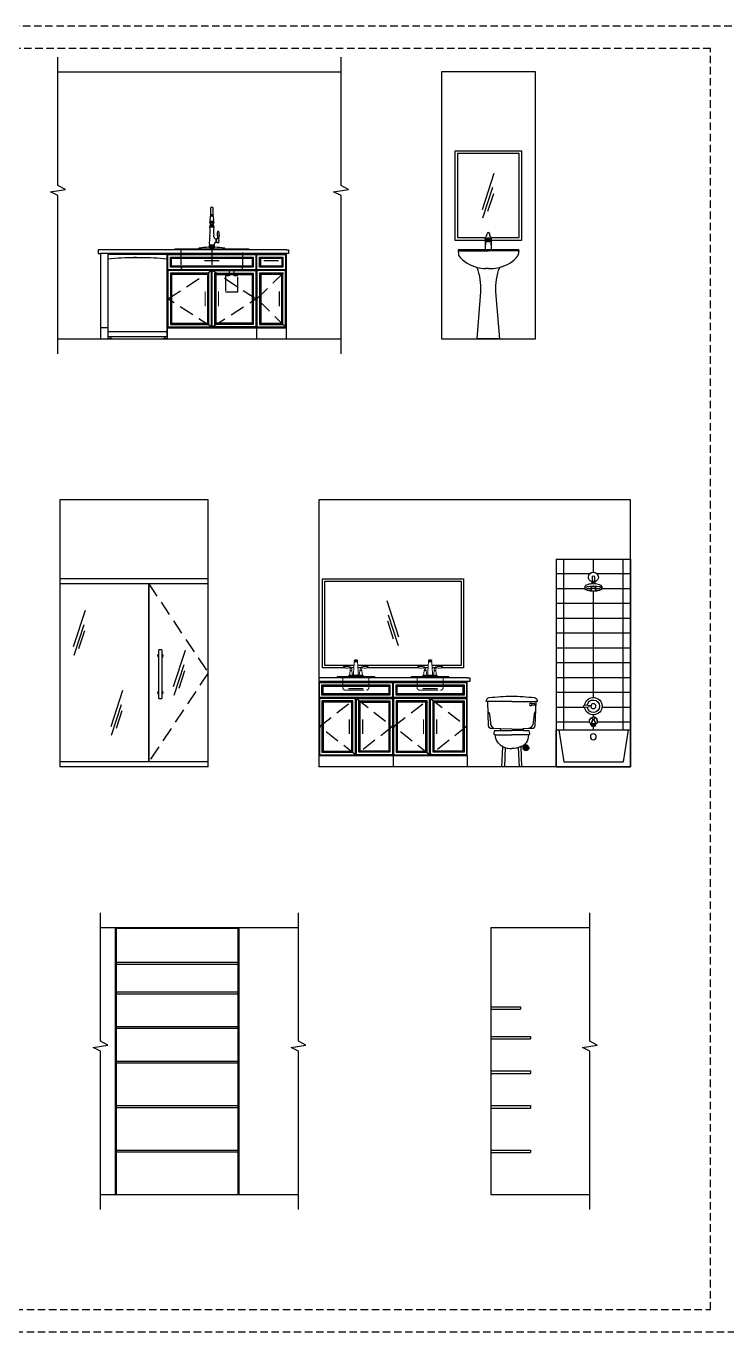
# Model space of a CAD drawing. Header units: inches. Extents: x 1062 to 6528, y -11616 to 5280.
# Drawn here: x 2199 to 2765, y -7392 to -6336 of the extents above; entities that cross this region are included whole.
import ezdxf
from ezdxf.enums import TextEntityAlignment as Align

# ---------------------------------------------------------------- set-up
doc = ezdxf.new("R2010")
doc.units = ezdxf.units.IN
doc.header["$LTSCALE"] = 24
doc.header["$MEASUREMENT"] = 0
doc.linetypes.add('Dash 1_16_', pattern=[0.125, 0.0625, -0.0625])
doc.linetypes.add('HIDDEN', pattern=[0.375, 0.25, -0.125])
doc.layers.get('0').update_dxf_attribs({"color": 6, "linetype": 'CONTINUOUS'})
doc.layers.get('Defpoints').update_dxf_attribs({"color": 3, "linetype": 'HIDDEN'})
doc.layers.add('cam_BATHROOM FITTINGS', color=6, linetype='CONTINUOUS', lineweight=0)
doc.layers.add('ssp_BATHROOM FITTINGS', color=6, linetype='CONTINUOUS', lineweight=0)
doc.layers.add('ELEV', color=2, linetype='CONTINUOUS')
doc.layers.add('TB', color=5, linetype='CONTINUOUS')
doc.styles.add('ROMANT', font='times.ttf')

# ---------------------------------------------------------------- blocks, each defined once
blk = doc.blocks.new('TB CAMDEN 11X17')
at = {"layer": 'Defpoints', "color": 5}
blk.add_lwpolyline([(-1632, 0), (0, 0), (0, 1056), (-1632, 1056)], close=True, dxfattribs=at)
at = {"layer": 'Defpoints', "color": 7, "linetype": 'HIDDEN'}
blk.add_lwpolyline([(-1614, 18), (-512, 18), (-512, 1038), (-1614, 1038)], close=True, dxfattribs=at)
at = {"layer": 'TB', "color": 6, "style": 'ROMANT'}
for tag, p in [('S.NAME.1', (-87, 440.4)), ('S.NAME.2', (-69, 440.4)), ('S.NAME.3', (-51, 440.4))]:
    blk.add_attdef(tag, text='', height=12, rotation=90, dxfattribs=at).set_placement(p, align=Align.MIDDLE_CENTER)
for tag, p in [('SCALE', (-72, 113.5)), ('S.NUMBER', (-72, 37.5))]:
    blk.add_attdef(tag, text='', height=8, dxfattribs=at).set_placement(p, align=Align.MIDDLE_CENTER)
blk = doc.blocks.new('IE 11 BREAK')
at = {"layer": 'ELEV', "color": 6}
blk.add_lwpolyline([(0, -6), (0, 58), (-3, 59.5), (3, 60.5), (0, 62), (0, 114)], dxfattribs=at)
blk = doc.blocks.new('IE 09 TYP')
at = {"layer": 'ELEV'}
for p, q in [((59.87, 163.5), (59.87, 55.5)), ((59.91, 163.5), (59.87, 163.5)), ((59.91, 163.5), (59.87, 163.49)), ((59.91, 163.5), (59.87, 163.5)), ((59.91, 162.1), (59.87, 162.11)), ((59.91, 162.1), (59.87, 162.1)), ((59.91, 162.1), (59.87, 162.1)), ((59.91, 162.1), (59.87, 162.09)), ((59.91, 162.1), (59.87, 162.1)), ((95.87, 163.5), (59.87, 163.5)), ((197.62, 163.5), (197.62, 55.5)), ((233.62, 163.5), (197.62, 163.5)), ((313.37, 163.5), (393.38, 163.5)), ((471.12, 163.5), (471.12, 55.5)), ((471.12, 163.5), (511.13, 163.5)), ((95.87, 55.5), (59.87, 55.5)), ((233.62, 55.5), (197.62, 55.5)), ((313.37, 55.5), (393.38, 55.5)), ((471.12, 55.5), (511.13, 55.5))]:
    blk.add_line(p, q, dxfattribs=at)
at = {"layer": 'ELEV', "color": 6}
for p, q in [((319.37, 55.5), (319.37, 163.5)), ((319.37, 163.28), (369.37, 163.28)), ((319.87, 55.5), (319.87, 163.28)), ((368.88, 163.28), (368.88, 55.5)), ((369.37, 55.5), (369.37, 163.5)), ((319.87, 149.5), (368.88, 149.5)), ((319.87, 148.75), (368.88, 148.75)), ((319.87, 137.5), (368.88, 137.5)), ((197.62, 135.5), (209.62, 135.5)), ((209.62, 134.5), (197.62, 134.5)), ((209.62, 135.5), (209.62, 134.5)), ((319.87, 136.75), (368.88, 136.75)), ((59.87, 127.5), (71.87, 127.5)), ((71.87, 127.5), (71.87, 126.5)), ((471.12, 131.5), (483.12, 131.5)), ((471.12, 130.5), (483.12, 130.5)), ((483.12, 131.5), (483.12, 130.5)), ((71.87, 126.5), (59.87, 126.5)), ((319.87, 123.5), (368.88, 123.5)), ((319.87, 122.75), (368.88, 122.75)), ((471.12, 119.5), (487.12, 119.5)), ((471.12, 118.5), (487.12, 118.5)), ((487.12, 119.5), (487.12, 118.5)), ((319.87, 109.5), (368.88, 109.5)), ((319.87, 108.75), (368.88, 108.75)), ((471.12, 105.5), (487.12, 105.5)), ((471.12, 104.5), (487.12, 104.5)), ((487.12, 105.5), (487.12, 104.5)), ((197.62, 97.5), (209.62, 97.5)), ((209.62, 96.5), (197.62, 96.5)), ((209.62, 97.5), (209.62, 96.5)), ((319.87, 91.5), (368.88, 91.5)), ((319.87, 90.75), (368.88, 90.75)), ((471.12, 91.5), (487.12, 91.5)), ((471.12, 90.5), (487.12, 90.5)), ((487.12, 91.5), (487.12, 90.5)), ((319.87, 73.5), (368.88, 73.5)), ((319.87, 72.75), (368.88, 72.75)), ((471.12, 73.5), (487.12, 73.5)), ((471.12, 72.5), (487.12, 72.5)), ((487.12, 73.5), (487.12, 72.5))]:
    blk.add_line(p, q, dxfattribs=at)
at = {"layer": 'ELEV'}
blk.add_lwpolyline([(59.87, 160.7), (59.91, 160.7), (59.87, 160.71)], dxfattribs=at)
at = {"layer": 'ELEV', "color": 4}
for centre in [(208.42, 132.03, -46.35), (70.67, 124.03, -46.35), (208.42, 94.03, -46.35)]:
    blk.add_circle(centre, 0.817, dxfattribs=at)
for p in [(95.87, 55.5), (233.62, 55.5), (313.37, 55.5), (393.38, 55.5), (511.13, 55.5)]:
    blk.add_blockref('IE 11 BREAK', p)
blk = doc.blocks.new('*U503')
at = {"layer": 'ELEV', "color": 6}
for p, q in [((-0.57, 52.78), (-0.57, 49.8)), ((-0.57, 49.8), (-0.57, 49.71)), ((0.56, 49.8), (0.56, 52.78)), ((0.56, 49.8), (0.56, 49.7)), ((-0.87, 45.68), (0.86, 45.68)), ((-0.84, 45.39), (0.83, 45.39)), ((-0.59, 46.18), (0.57, 46.18)), ((-0.57, 46.66), (-0.57, 46.42)), ((0.55, 46.36), (-0.56, 46.36)), ((0.56, 46.42), (0.56, 46.66)), ((-1.04, 37.17), (-0.86, 37.14)), ((0.99, 37.88), (-1, 37.88)), ((-1, 37.66), (0.99, 37.66)), ((-1, 37.26), (-1, 37.2)), ((-0.86, 37.14), (0.85, 37.14)), ((0.85, 37.14), (1.03, 37.17)), ((0.98, 37.2), (0.98, 37.26)), ((1.76, 40.43), (1.76, 40.51)), ((1.76, 39.09), (1.76, 40.43)), ((1.82, 40.41), (1.76, 40.43)), ((1.76, 39), (1.76, 39.09)), ((1.82, 39.95), (1.82, 40.41)), ((2.37, 40.51), (1.85, 40.51)), ((2.05, 39.19), (1.88, 39.62)), ((2.14, 39.01), (2.71, 39.01)), ((-18, 34.5), (-18, 4.5)), ((-15, 36.5), (15, 36.5)), ((-15, 36.5), (-15, 36)), ((-5.25, 36.6), (-5.26, 36.5)), ((5.24, 36.5), (5.24, 36.6)), ((15, 36.5), (15, 36)), ((18, 4.5), (18, 34.5)), ((-18, 4.5), (18, 4.5)), ((-18, 4.5), (-18, 0)), ((18, 4.5), (18, 0))]:
    blk.add_line(p, q, dxfattribs=at)
at = {"layer": 'ELEV', "color": 4}
for p, q in [((-16.25, 32.62), (-16.75, 33.12)), ((16.25, 32.62), (16.75, 33.12)), ((-16.25, 29.5), (-16.75, 29)), ((-16.25, 26.12), (-16.75, 26.62)), ((-1.69, 26.12), (-1.19, 26.62)), ((1.69, 26.12), (1.19, 26.62)), ((16.25, 29.5), (16.75, 29)), ((16.25, 26.12), (16.75, 26.62)), ((-16.25, 6.37), (-16.75, 5.87)), ((-1.69, 6.37), (-1.19, 5.87)), ((1.69, 6.37), (1.19, 5.87)), ((16.25, 6.37), (16.75, 5.87))]:
    blk.add_line(p, q, dxfattribs=at)
at = {"layer": 'ELEV', "color": 8, "linetype": 'HIDDEN'}
blk.add_line((0, 36), (0, 28), dxfattribs=at)
at = {"layer": 'ELEV', "color": 4}
for points in [[(-17.75, 34.12), (17.75, 34.12), (17.75, 28), (-17.75, 28)], [(-16.75, 33.12), (16.75, 33.12), (16.75, 29), (-16.75, 29)], [(-16.25, 32.62), (16.25, 32.62), (16.25, 29.5), (-16.25, 29.5)], [(-17.75, 27.62), (-17.75, 4.87), (-0.19, 4.87), (-0.19, 27.62)], [(-16.75, 26.62), (-16.75, 5.87), (-1.19, 5.87), (-1.19, 26.62)], [(17.75, 27.62), (17.75, 4.87), (0.19, 4.87), (0.19, 27.62)], [(16.75, 26.62), (16.75, 5.87), (1.19, 5.87), (1.19, 26.62)], [(-16.25, 26.12), (-16.25, 6.37), (-1.69, 6.37), (-1.69, 26.12)], [(16.25, 26.12), (16.25, 6.37), (1.69, 6.37), (1.69, 26.12)]]:
    blk.add_lwpolyline(points, close=True, dxfattribs=at)
at = {"layer": 'ELEV', "color": 8, "linetype": 'HIDDEN'}
blk.add_lwpolyline([(-12.5, 36), (-12.5, 29, 0.414214), (-11.5, 28), (7, 28), (7, 25.5), (5.5, 25.5), (5.5, 19), (10.5, 19), (10.5, 25.5), (9, 25.5), (9, 28), (11.5, 28, 0.414214), (12.5, 29), (12.5, 36)], format="xyb", dxfattribs=at)
at = {"layer": 'ELEV', "color": 4, "const_width": 0.5}
for points in [[(-3, 31.62), (3, 31.62)], [(-2.69, 19.25), (-2.69, 13.25)], [(2.69, 19.25), (2.69, 13.25)]]:
    blk.add_lwpolyline(points, dxfattribs=at)
at = {"layer": 'ELEV', "color": 8, "linetype": 'HIDDEN'}
for points in [[(-0.19, 4.87), (-17.75, 16.25), (-0.19, 27.62)], [(0.19, 4.87), (17.75, 16.25), (0.19, 27.62)]]:
    blk.add_lwpolyline(points, dxfattribs=at)
at = {"layer": 'ELEV', "color": 6}
for centre, radius, start, end in [((-0.01, 52.78), 0.562, 360, 180), ((8.29, 46.76), 9.1, 170.2813, 176.5692), ((-8.63, 49.66), 8.06, 350.2813, 0.2532), ((-0.5, 49.69), 0.0724, 169.5367, 180.2532), ((0.48, 49.69), 0.0724, 359.7468, 10.1532), ((8.61, 49.66), 8.06, 179.7468, 189.7187), ((-8.3, 46.76), 9.1, 3.4308, 9.7187), ((-0.61, 45.56), 0.284, 155.3444, 216.9132), ((-0.91, 45.98), 0.301, 277.7129, 352.2871), ((-0.69, 47.18), 0.164, 132.1182, 230.9878), ((-0.67, 46.88), 0.171, 142.1333, 181.8707), ((-0.69, 46.87), 0.15, 181.8707, 215.5526), ((-0.87, 45.29), 0.109, 311.7558, 73.8888), ((-0.59, 47.07), 0.314, 112.2586, 132.4934), ((-0.67, 46.89), 0.178, 215.5526, 238.7481), ((-0.95, 47.04), 0.161, 338.2053, 5.0158), ((-9.94, 43.51), 9.3, 350.5612, 10.535), ((-0.71, 46.81), 0.0835, 128.1901, 201.8099), ((-0.47, 47.1), 0.452, 224.9583, 257.0417), ((-0.37, 46.3), 0.7, 97.8986, 124.1014), ((-0.41, 47.31), 0.671, 238.7481, 256.4179), ((-0.18, 46.06), 1.41, 95.7414, 112.2586), ((-0.56, 46.27), 0.0833, 89.3545, 238.6455), ((-1.49, 46.16), 0.904, 346.2541, 1.3545), ((-0.62, 46.18), 0.0321, 1.3545, 58.6455), ((-0.01, 49.11), 2.51, 257.0417, 282.9583), ((-0.54, 46.42), 0.03, 180, 270), ((-0.53, 46.36), 0.0266, 103.6508, 189.2284), ((-0.01, 44.33), 2.7, 80.6438, 99.7152), ((-0.01, 44.4), 3.08, 84.2586, 95.7414), ((0.17, 46.06), 1.41, 68.5367, 84.7558), ((0.36, 46.3), 0.7, 55.8986, 83.9957), ((0.53, 46.42), 0.03, 270, 360), ((0.52, 46.36), 0.0266, 350.7718, 76.3482), ((0.55, 46.27), 0.0833, 301.3545, 90.6455), ((0.45, 47.1), 0.452, 282.9583, 315.0417), ((0.4, 47.31), 0.671, 283.582, 301.252), ((0.61, 46.18), 0.0321, 121.3545, 178.6455), ((1.48, 46.16), 0.904, 178.6455, 193.7459), ((0.9, 45.98), 0.301, 187.7129, 262.2871), ((9.93, 43.51), 9.3, 169.465, 189.4388), ((0.52, 46.96), 0.433, 51.1619, 68.5367), ((0.7, 46.81), 0.0835, 338.1901, 51.8099), ((0.65, 46.89), 0.178, 301.252, 324.4547), ((0.86, 45.29), 0.109, 106.1112, 228.2442), ((0.68, 47.18), 0.164, 309.0061, 47.8712), ((0.94, 47.04), 0.161, 174.9852, 201.7933), ((0.66, 46.88), 0.171, 358.1293, 37.8636), ((0.68, 46.87), 0.15, 324.4547, 358.1293), ((0.6, 45.56), 0.284, 323.0868, 24.6556), ((5.07, 42.52), 2.9, 166.6193, 193.3807), ((2.64, 43.1), 0.391, 127.2347, 166.6193), ((2.58, 43.18), 0.293, 52.7653, 127.2347), ((2.52, 43.1), 0.391, 28.7562, 52.7653), ((1.91, 42.77), 1.08, 5.2438, 28.7562), ((0.1, 42.61), 2.9, 350.7562, 5.2438), ((0.01, 0.11), 36.98, 91.8829, 98.0087), ((-1.21, 37.24), 0.183, 271.8829, 334.8655), ((-0.01, 39.35), 2.58, 242.4213, 297.5787), ((-0.97, 37.77), 0.0945, 121.2336, 240.9058), ((-0.99, 37.34), 0.0778, 132.7301, 267.9038), ((-1.33, 37.58), 0.343, 326.9387, 12.9243), ((-0.99, 37.14), 0.0582, 95.1345, 154.8655), ((18.14, 38.84), 19.17, 170.5612, 182.8711), ((-1.04, 37.89), 0.0422, 301.2336, 350.5905), ((-1.04, 37.65), 0.0423, 12.9243, 60.9058), ((-18.15, 38.84), 19.17, 6.5577, 9.4388), ((1.53, 41.19), 0.665, 194.2293, 242.9766), ((1.32, 37.58), 0.343, 167.0757, 213.0613), ((0.98, 37.34), 0.0778, 272.0962, 47.2699), ((0.98, 37.14), 0.0582, 25.1345, 84.8655), ((-18.15, 38.84), 19.17, 357.1289, 359.0161), ((1.03, 37.89), 0.0422, 189.4095, 238.7664), ((1.03, 37.65), 0.0423, 119.0942, 167.0757), ((1.44, 38.53), 0.429, 124.1081, 182.6659), ((0.96, 37.77), 0.0945, 299.0942, 58.7664), ((1.2, 37.24), 0.183, 205.1345, 268.1171), ((-0.03, 0.11), 36.98, 81.9913, 88.1171), ((1.5, 38.45), 0.53, 97.8919, 124.1081), ((1.75, 42.18), 1.67, 251.6819, 270.3181), ((1.89, 35.62), 3.38, 92.1081, 97.8919), ((1.69, 39.79), 0.703, 276.0091, 300.9708), ((1.92, 40.44), 0.103, 136.9083, 193.0917), ((2.62, 39.92), 0.804, 178, 202), ((33.36, 51.94), 33.81, 202.1627, 202.4349), ((2.15, 39.04), 0.0371, 181.5111, 260.4889), ((-4.48, 40.25), 6.93, 4.0033, 13.3807), ((2.37, 40.55), 0.0451, 270, 346), ((1.93, 40.66), 0.501, 346, 8), ((2.71, 39.06), 0.055, 273.2039, 336.7961), ((4.3, 40.64), 1.56, 173.9574, 185.0878), ((3.09, 40.66), 0.382, 205.8117, 224.1883), ((14.82, 39.52), 12.14, 167.5551, 173.9574), ((3.02, 38.93), 0.286, 137.2039, 156.7961), ((0.31, 39.76), 2.59, 345.7189, 14.2811), ((-5.12, 36.59), 0.13, 98.0087, 176.7161), ((5.11, 36.59), 0.13, 3.2839, 81.9913)]:
    blk.add_arc(centre, radius, start, end, dxfattribs=at)
at = {"layer": 'ELEV', "color": 6, "extrusion": (0, 0, -1)}
for centre, major_axis, ratio, start_param, end_param in [((-0.01, 50.17), (-0.562, 0), 0.277995, 0, 3.141593), ((-0.01, 49.7), (-0.564, 0), 0.2632, 0.077913, 3.06132)]:
    blk.add_ellipse(centre, major_axis=major_axis, ratio=ratio, start_param=start_param, end_param=end_param, dxfattribs=at)
blk = doc.blocks.new('*U504')
at = {"layer": 'ELEV', "color": 6}
for p, q in [((-12, 34.25), (-12, 3)), ((-12, 34.25), (12, 34.25)), ((12, 3), (12, 34.25)), ((-12, 3), (-12, 1)), ((-12, 1), (12, 1)), ((-11.75, 0.25), (-11.75, 0)), ((-11.75, 0.25), (-10.25, 0.25)), ((-11.12, 1), (-11.12, 0.25)), ((-10.88, 0.25), (-10.88, 1)), ((-10.25, 0), (-10.25, 0.25)), ((10.25, 0.25), (10.25, 0)), ((10.25, 0.25), (11.75, 0.25)), ((10.88, 1), (10.88, 0.25)), ((11.12, 0.25), (11.12, 1)), ((11.75, 0), (11.75, 0.25)), ((12, 1), (12, 3))]:
    blk.add_line(p, q, dxfattribs=at)
at = {"layer": 'ELEV', "color": 4}
blk.add_line((-12, 3), (12, 3), dxfattribs=at)
for points, knots in [([(-12, 32.37), (-10.19, 32.58), (-6.53, 32.89), (-2.84, 33), (-1, 33), (-0.67, 33), (-0.33, 33), (0, 32.99)], [0, 0, 0, 0, 0.5, 1, 1, 1, 1.090328, 1.090328, 1.090328, 1.090328]), ([(0, 32.99), (0.33, 33), (0.67, 33), (1, 33), (2.84, 33), (6.53, 32.89), (10.19, 32.58), (12, 32.37)], [-0.090328, -0.090328, -0.090328, -0.090328, 0, 0, 0, 0.5, 1, 1, 1, 1])]:
    blk.add_open_spline(points, degree=3, knots=knots, dxfattribs=at)
blk.add_open_spline([(-0.47, 33), (-0.82, 33), (-1.18, 33), (-1.53, 33)], degree=3, dxfattribs=at)
blk = doc.blocks.new('*U505')
at = {"layer": 'ELEV', "color": 1}
for p, q in [((-37.5, 0), (0, 0)), ((0, 0), (37.5, 0)), ((-37.5, -1.5), (0, -1.5)), ((0, -1.5), (37.5, -1.5))]:
    blk.add_line(p, q, dxfattribs=at)
for points in [[(-37.5, 0), (-38.5, 0), (-38.5, -1.5), (-37.5, -1.5)], [(37.5, 0), (38.5, 0), (38.5, -1.5), (37.5, -1.5)]]:
    blk.add_lwpolyline(points, dxfattribs=at)
blk = doc.blocks.new('*U582')
at = {"layer": 'ELEV', "color": 6}
blk.add_lwpolyline([(0, -6), (0, 58), (-3, 59.5), (3, 60.5), (0, 62), (0, 114)], dxfattribs=at)
blk = doc.blocks.new('*U561')
at = {"layer": 'ELEV', "color": 6}
for p, q in [((-12, 76), (12, 76)), ((-12, 2), (-12, 74)), ((-12, 74), (12, 74)), ((-12, 74), (12, 74)), ((12, 74), (12, 2)), ((6.7, 47.28), (6.7, 27.59)), ((6.7, 47.28), (7.88, 47.28)), ((7.88, 27.59), (7.88, 47.28)), ((7.88, 27.59), (6.7, 27.59)), ((-12, 2), (12, 2)), ((-12, 0), (12, 0))]:
    blk.add_line(p, q, dxfattribs=at)
at = {"layer": 'ELEV', "color": 8, "linetype": 'HIDDEN'}
for p, q in [((12, 74), (-12, 38)), ((-12, 38), (12, 2))]:
    blk.add_line(p, q, dxfattribs=at)
at = {"layer": 'ELEV', "color": 4}
for p, q in [((1.93, 32.44), (-2.84, 47.12)), ((-0.25, 31.73), (-2.6, 38.94)), ((1.74, 29), (-2.29, 41.4))]:
    blk.add_line(p, q, dxfattribs=at)
for centre, start, end in [((7.29, 44.91), 127.1235, 180), ((7.29, 44.91), 180, 232.9937), ((7.29, 44.91), 0, 52.7574), ((7.29, 44.91), 307.2426, 0), ((7.29, 29.95), 127.2426, 180), ((7.29, 29.95), 180, 232.7574), ((7.29, 29.95), 0, 52.9937), ((7.29, 29.95), 307.1235, 0)]:
    blk.add_arc(centre, 0.984, start, end, dxfattribs=at)
blk = doc.blocks.new('*U562')
at = {"layer": 'ELEV', "color": 6}
for p, q in [((15, 83.99), (-15, 83.99)), ((-15, 83.99), (-15, 0)), ((15, 83.99), (15, 0)), ((15, 15), (-15, 15)), ((-15, 15), (-15, 0)), ((15, 0), (15, 15)), ((-15, 0), (15, 0)), ((15, 0), (-15, 0))]:
    blk.add_line(p, q, dxfattribs=at)
at = {"layer": 'ELEV', "color": 5, "linetype": 'Continuous'}
for p, q in [((-12, 78), (-12, 83.99)), ((0, 78.74), (0, 83.99)), ((12, 78), (12, 83.99)), ((-15, 78), (-12, 78)), ((-12, 78), (-1.56, 78)), ((-12, 72), (-12, 78)), ((1.54, 78), (12, 78)), ((12, 78), (15, 78)), ((12, 72), (12, 78)), ((-15, 72), (-12, 72)), ((-12, 72), (-3.41, 72)), ((-12, 66), (-12, 72)), ((0, 66), (0, 70.99)), ((3.38, 72), (12, 72)), ((12, 72), (15, 72)), ((12, 66), (12, 72)), ((-15, 66), (-12, 66)), ((-12, 66), (0, 66)), ((-12, 60), (-12, 66)), ((0, 66), (12, 66)), ((0, 60), (0, 66)), ((12, 66), (15, 66)), ((12, 60), (12, 66)), ((-15, 60), (-12, 60)), ((-12, 60), (0, 60)), ((-12, 54), (-12, 60)), ((0, 60), (12, 60)), ((0, 54), (0, 60)), ((12, 60), (15, 60)), ((12, 54), (12, 60)), ((-15, 54), (-12, 54)), ((-12, 54), (0, 54)), ((-12, 48), (-12, 54)), ((0, 54), (12, 54)), ((0, 48), (0, 54)), ((12, 54), (15, 54)), ((12, 48), (12, 54)), ((-15, 48), (-12, 48)), ((-12, 48), (0, 48)), ((-12, 42), (-12, 48)), ((0, 48), (12, 48)), ((0, 42), (0, 48)), ((12, 48), (15, 48)), ((12, 42), (12, 48)), ((-15, 42), (-12, 42)), ((-12, 42), (0, 42)), ((-12, 36), (-12, 42)), ((0, 42), (12, 42)), ((0, 36), (0, 42)), ((12, 42), (15, 42)), ((12, 36), (12, 42)), ((-15, 36), (-12, 36)), ((-12, 36), (0, 36)), ((-12, 30), (-12, 36)), ((0, 36), (12, 36)), ((0, 30), (0, 36)), ((12, 36), (15, 36)), ((12, 30), (12, 36)), ((-15, 30), (-12, 30)), ((-12, 30), (0, 30)), ((-12, 24), (-12, 30)), ((0, 30), (12, 30)), ((0, 28.01), (0, 30)), ((12, 30), (15, 30)), ((12, 24), (12, 30)), ((-15, 24), (-12, 24)), ((-12, 24), (-3.48, 24)), ((-12, 18), (-12, 24)), ((3.45, 24), (12, 24)), ((12, 24), (15, 24)), ((12, 18), (12, 24)), ((-15, 18), (-12, 18)), ((-12, 18), (-1.51, 18)), ((-12, 15), (-12, 18)), ((0, 20.16), (0, 21.01)), ((0, 15), (0, 16.47)), ((1.49, 18), (12, 18)), ((12, 18), (15, 18)), ((12, 15), (12, 18))]:
    blk.add_line(p, q, dxfattribs=at)
at = {"layer": 'ELEV', "color": 4}
for p, q in [((-0.76, 74.27), (-0.76, 73.93)), ((-0.51, 74.77), (-0.51, 74.45)), ((-0.43, 76.75), (-0.43, 74.85)), ((0.41, 74.85), (0.41, 76.75)), ((0.48, 74.77), (0.48, 74.45)), ((0.73, 74.27), (0.73, 73.93)), ((-3.42, 72.87), (-3.42, 72.08)), ((-2.76, 71.77), (-2.76, 71.65)), ((-1.01, 72.57), (-1.01, 72.45)), ((-0.76, 71.77), (-0.76, 71.65)), ((0.74, 71.77), (0.74, 71.65)), ((0.99, 72.57), (0.99, 72.45)), ((2.74, 71.77), (2.74, 71.65)), ((3.39, 72.87), (3.39, 72.08)), ((-0.72, 18.22), (-0.75, 17.3)), ((-0.31, 19.08), (-0.47, 18.04)), ((0.29, 19.08), (-0.31, 19.08)), ((0.27, 19.16), (-0.29, 19.16)), ((0.29, 19.08), (0.45, 18.04)), ((0.68, 18.09), (0.7, 18.14)), ((0.69, 18.22), (0.72, 17.3)), ((-14, 15), (-12, 2)), ((14, 15), (12, 2)), ((12, 2), (-12, 2))]:
    blk.add_line(p, q, dxfattribs=at)
blk.add_lwpolyline([(3.44, 24.01, 1.091309), (3.44, 25.01), (0.95, 24.79)], format="xyb", dxfattribs=at)
blk.add_lwpolyline([(0.95, 24.23), (3.44, 24.01)], dxfattribs=at)
at = {"layer": 'ELEV', "color": 4, "flags": 128}
for points in [[(-1.6, 18.49), (-1.6, 18.56), (-1.59, 18.62), (-1.59, 18.68), (-1.58, 18.74), (-1.57, 18.81), (-1.56, 18.87), (-1.54, 18.93), (-1.52, 18.99), (-1.5, 19.05), (-1.48, 19.11), (-1.45, 19.17), (-1.43, 19.23), (-1.4, 19.28), (-1.37, 19.34), (-1.33, 19.39), (-1.29, 19.44), (-1.26, 19.49), (-1.22, 19.54), (-1.17, 19.59), (-1.13, 19.63), (-1.08, 19.68), (-1.04, 19.72), (-0.99, 19.76), (-0.94, 19.8), (-0.88, 19.83), (-0.83, 19.87), (-0.78, 19.9), (-0.72, 19.93), (-0.66, 19.96), (-0.6, 19.98), (-0.54, 20), (-0.48, 20.02), (-0.42, 20.04), (-0.36, 20.06), (-0.3, 20.07), (-0.24, 20.08)], [(-1.06, 16.98), (-1, 17.1), (-0.95, 17.16), (-0.91, 17.21), (-0.87, 17.24), (-0.83, 17.27), (-0.81, 17.28)]]:
    blk.add_lwpolyline(points, dxfattribs=at)
at = {"layer": 'ELEV', "color": 4}
for centre, radius in [((-0.01, 24.51), 1), ((0, 12.14), 1.19)]:
    blk.add_circle(centre, radius, dxfattribs=at)
for centre, radius, start, end in [((-0.01, 76.74), 2, 0, 180), ((-0.01, 76.74), 2, 180, 246.2266), ((-0.01, 76.74), 2, 246.2266, 255.8825), ((-0.01, 76.75), 0.419, 0, 180), ((-0.01, 76.74), 2, 284.1213, 293.0853), ((-0.01, 76.74), 2, 293.0853, 0), ((-0.01, 24.51), 3.5, 8.2109, 351.7891), ((-0.01, 24.51), 2.5, 9.4989, 350.5011), ((-0.01, 18.51), 1.59, 97.8717, 235.4568), ((-0.01, 18.51), 1.59, 97.8717, 235.4568), ((-1.29, 16.61), 0.432, 359.9894, 58.1516), ((-0.49, 19.76), 0.0788, 154.9598, 189.8451), ((-0.49, 19.73), 0.0788, 170.1549, 234.6037), ((-0.3, 19.67), 0.289, 98.3276, 154.9598), ((-0.87, 19.2), 0.576, 353.3128, 54.6037), ((-0.28, 19.98), 0.062, 74.5659, 203.9494), ((-0.31, 19.1), 0.0268, 261.0519, 67.3908), ((-0.04, 19.87), 0.289, 133.3183, 143.6607), ((-0.01, 19.81), 0.349, 51.4952, 128.5048), ((-0.01, 19.81), 0.349, 51.4952, 128.5048), ((-0.01, 18.51), 1.59, 304.5505, 82.1283), ((0.01, 19.87), 0.289, 36.3393, 46.6817), ((0.26, 19.98), 0.062, 336.0506, 105.4341), ((0.28, 19.1), 0.0268, 112.6092, 278.9481), ((0.84, 19.2), 0.576, 125.3963, 186.6872), ((0.27, 19.67), 0.289, 25.0402, 81.6724), ((0.46, 19.73), 0.0788, 305.3963, 9.8451), ((0.46, 19.76), 0.0788, 350.1549, 25.0402), ((0.6, 16.92), 0.408, 44.8016, 63.1984), ((1.26, 16.61), 0.432, 121.8484, 180.0106), ((1.26, 16.61), 0.432, 121.8484, 180.0106), ((0.34, 16.67), 0.765, 23.994, 44.2052), ((0.34, 16.67), 0.765, 23.994, 44.2052)]:
    blk.add_arc(centre, radius, start, end, dxfattribs=at)
at = {"layer": 'ELEV', "color": 4, "extrusion": (0, 0, -1)}
for centre, major_axis, ratio, start_param, end_param in [((-0.01, 72.87), (-3.4, 0), 0.321903, 0, 1.570796), ((-0.01, 74.27), (-0.747, 0), 0.321903, 0, 1.570796), ((-0.01, 74.77), (-0.497, 0), 0.321903, 0, 1.570796), ((-0.01, 74.77), (0.497, 0), 0.321903, 4.712389, 6.283185), ((-0.01, 74.27), (0.747, 0), 0.321903, 4.712389, 6.283185), ((-0.01, 72.87), (-3.4, 0), 0.321903, 1.570796, 3.141593), ((-0.01, 72.08), (-3.4, 0), 0.321903, 1.570796326794885, 7.853981633974458), ((-1.76, 71.65), (-1, 0), 0.321903, 4.712389, 7.853982), ((-1.76, 71.77), (-1, 0), 0.321903, 0, 1.570796), ((-1.76, 71.77), (1, 0), 0.321903, 4.712389, 6.283185), ((-1.76, 71.65), (-1, 0), 0.321903, 1.570796, 4.712389), ((-0.01, 72.45), (-1, 0), 0.321903, 4.712389, 7.853982), ((-0.01, 72.57), (-1, 0), 0.321903, 0, 1.570796), ((-0.01, 72.57), (1, 0), 0.321903, 4.712389, 6.283185), ((-0.01, 72.45), (-1, 0), 0.321903, 1.570796, 4.712389), ((1.74, 71.77), (-1, 0), 0.321903, 0, 1.570796), ((1.74, 71.65), (-1, 0), 0.321903, 4.712389, 7.853982), ((1.74, 71.77), (-1, 0), 0.321903, 1.570796, 3.141593), ((1.74, 71.65), (-1, 0), 0.321903, 1.570796, 4.712389), ((-0.01, 17), (-1.04, 0), 0.173648, 0.12211, 1.570796), ((-0.01, 16.61), (-0.845, 0), 0.173648, 5.90382, 6.245893), ((-0.01, 16.59), (0.845, 0), 0.173648, 3.235627, 4.712389), ((-0.01, 17.23), (-0.835, 0), 0.173648, 0.317963, 1.570796), ((-0.01, 18.2), (-0.709, 0), 0.80802, 0.049446, 1.031191), ((-0.01, 17.23), (-0.835, 0), 0.173648, 1.570796, 2.82363), ((-0.01, 17), (-1.04, 0), 0.173316, 1.570796, 3.021424), ((-0.01, 16.59), (-0.845, 0), 0.173648, 1.570796, 3.049613), ((-0.01, 18.2), (-0.709, 0), 0.80802, 2.110402, 3.092147), ((-0.01, 16.61), (-0.845, 0), 0.173648, 3.178885, 3.520958)]:
    blk.add_ellipse(centre, major_axis=major_axis, ratio=ratio, start_param=start_param, end_param=end_param, dxfattribs=at)
at = {"layer": 'ELEV', "color": 4}
for points, knots in [([(-0.01, 16.47), (-0.1, 16.47), (-0.28, 16.47), (-0.52, 16.49), (-0.71, 16.53), (-0.81, 16.56), (-0.85, 16.59), (-0.86, 16.61), (-0.86, 16.61)], [0, 0, 0, 0, 0.2, 0.4, 0.6, 0.8, 0.9, 1, 1, 1, 1]), ([(0.83, 16.61), (0.83, 16.61), (0.83, 16.59), (0.79, 16.57), (0.74, 16.55), (0.67, 16.53), (0.59, 16.51), (0.45, 16.49), (0.25, 16.47), (0.08, 16.47), (-0.01, 16.47)], [0, 0, 0, 0, 0.1, 0.2, 0.3, 0.4, 0.5, 0.6, 0.8, 1, 1, 1, 1])]:
    blk.add_open_spline(points, degree=3, knots=knots, dxfattribs=at)
blk = doc.blocks.new('*U563')
at = {"layer": 'ELEV', "color": 6}
blk.add_lwpolyline([(-4.48, 15.37), (-4.71, 14.69), (-6.54, 14.69), (-6.73, 14.69, 0.386607), (-6.96, 14.53), (-7.19, 13.47, 0.47428), (-6.73, 12.89, 0.14265), (-5.79, 9.65, 0.022293), (-5.14, 8.93, 0.091333), (-3.67, 8.16, 0.00171), (-3.61, 8.14), (-3.95, 0), (3.95, 0), (3.61, 8.13, 0.267267), (6.69, 12.89, 0.475564), (7.15, 13.47), (6.92, 14.53, 0.386607), (6.7, 14.69), (4.67, 14.69), (4.45, 15.37), (8.14, 15.49, 0.422261), (9.33, 16.55), (9.71, 26.44), (10.28, 26.44), (10.2, 26.97, 0.307528), (9.1, 27.96, 0.027171), (-0.02, 28.57, 0.027171), (-9.14, 27.96, 0.307528), (-10.24, 26.97), (-10.32, 26.44), (-9.75, 26.44), (-9.37, 16.55, 0.422261), (-8.18, 15.49), (-6.81, 15.45)], format="xyb", close=True, dxfattribs=at)
at = {"layer": 'ELEV', "color": 4}
for points in [[(-0.02, 26.44), (-9.75, 26.44)], [(-0.02, 26.44), (9.71, 26.44)], [(-9.38, 25.21), (-9.38, 25.41), (-8.09, 25.51)], [(-9.38, 25.21), (-9.38, 24.94), (-8.09, 24.85)], [(-6.73, 12.93), (-0.02, 12.93)], [(-4.71, 14.69), (-0.02, 14.69)], [(4.67, 14.69), (-0.02, 14.69)], [(6.7, 12.93), (-0.02, 12.93)], [(-6.29, 8.76), (-5.23, 8.76)], [(-2.62, 7.75), (-2.95, 0)], [(2.62, 7.76), (2.95, 0)]]:
    blk.add_lwpolyline(points, dxfattribs=at)
for points in [[(-9.58, 22.27, -0.157164), (-9.02, 21.25), (-8.68, 17.93, 0.27937), (-7.13, 15.46, -81.189162)], [(9.54, 22.27, 0.157164), (8.98, 21.25), (8.64, 17.93, -0.27937), (7.09, 15.46, 81.189162)], [(-0.02, 15.22), (-4.48, 15.37, -0.424384)], [(-0.02, 15.22), (4.45, 15.37, 0.424384)], [(-5.76, 7.42), (-6.29, 7.11, -1), (-6.47, 7.43), (-5.92, 7.75)], [(-6.31, 8.39, 0.055068), (-6.24, 8.4, 0.085419), (-6.16, 8.44, 0.106173), (-6.11, 8.5, 0.127612), (-6.09, 8.56, 0.127612), (-6.11, 8.63, 0.106173), (-6.16, 8.69, 0.085419), (-6.24, 8.72, 0.055068), (-6.31, 8.74, 0.074924)], [(-6.04, 8.37), (-6.29, 8.37, -0.510569)], [(-5.76, 8.74, 0.074924), (-5.86, 8.72, 0.085419), (-5.94, 8.69, 0.106173), (-5.99, 8.63, 0.127612), (-6, 8.56, 0.127612), (-5.99, 8.5, 0.106173), (-5.94, 8.44, 0.033549), (-5.91, 8.42, 0.074924)], [(-5.92, 7.75), (-5.92, 8.36, -1), (-5.55, 8.36), (-5.55, 7.72)], [(-5.57, 8.45, 0.079796), (-5.54, 8.5, 0.127612), (-5.52, 8.56, 0.127612), (-5.54, 8.63, 0.106173), (-5.59, 8.69, 0.085419), (-5.67, 8.72, 0.074924), (-5.76, 8.74, 0.074924)], [(-5.55, 7.72), (-5.02, 7.41, -1), (-5.2, 7.1), (-5.76, 7.42)], [(-5.23, 8.37), (-5.45, 8.37, -0.510569)], [(-5.22, 8.39, -0.055068), (-5.29, 8.4, -0.085419), (-5.36, 8.44, -0.106173), (-5.42, 8.5, -0.127612), (-5.43, 8.56, -0.127612), (-5.42, 8.63, -0.106173), (-5.36, 8.69, -0.085419), (-5.29, 8.72, -0.055068), (-5.22, 8.74, -0.074924)], [(-3.61, 8.14, 0.119657), (0.02, 7.4, 1.086829)], [(3.67, 8.16, -0.120164), (-0.06, 7.4, -1.07398)]]:
    blk.add_lwpolyline(points, format="xyb", dxfattribs=at)
for centre, radius in [((-7.65, 25.22), 0.534), ((-5.74, 7.63), 0.114)]:
    blk.add_circle(centre, radius, dxfattribs=at)
for centre, radius, start, end in [((-5.74, 7.63), 1.16, 122.0308, 60.7032), ((-5.74, 7.63), 0.795, 102.3843, 196.4259), ((-6.04, 8.56), 0.324, 143.1301, 216.8699), ((-5.74, 7.63), 0.795, 222.3843, 316.4259), ((-5.74, 7.63), 0.557, 108.3609, 189.9772), ((-5.74, 7.63), 0.557, 228.3609, 309.9772), ((-5.74, 7.63), 1.16, 76.8182, 103.1818), ((-5.74, 7.63), 0.795, 342.3843, 76.4259), ((-5.74, 7.63), 0.557, 348.3609, 69.9772), ((-5.49, 8.56), 0.324, 323.1301, 36.8699)]:
    blk.add_arc(centre, radius, start, end, dxfattribs=at)
blk = doc.blocks.new('*U583')
at = {"layer": 'cam_BATHROOM FITTINGS', "color": 252, "linetype": 'Dash 1_16_', "ltscale": 5, "true_color": 0x939598}
blk.add_lwpolyline([(-5.25, 36), (-5.25, 32, 0.414214), (-4.25, 31), (4.25, 31, 0.414214), (5.25, 32), (5.25, 36)], format="xyb", dxfattribs=at)
at = {"layer": 'ELEV', "color": 6}
for p, q in [((-15, 34.5), (-15, 4.5)), ((15, 4.5), (15, 34.5)), ((-15, 4.5), (15, 4.5)), ((-15, 4.5), (-15, 0)), ((15, 4.5), (15, 0))]:
    blk.add_line(p, q, dxfattribs=at)
at = {"layer": 'ELEV', "color": 4}
for p, q in [((-13.25, 32.62), (-13.75, 33.12)), ((13.25, 32.62), (13.75, 33.12)), ((-13.25, 29.5), (-13.75, 29)), ((-13.25, 26.12), (-13.75, 26.62)), ((-1.69, 26.12), (-1.19, 26.62)), ((1.69, 26.12), (1.19, 26.62)), ((13.25, 29.5), (13.75, 29)), ((13.25, 26.12), (13.75, 26.62)), ((-13.25, 6.37), (-13.75, 5.87)), ((-1.69, 6.37), (-1.19, 5.87)), ((1.69, 6.37), (1.19, 5.87)), ((13.25, 6.37), (13.75, 5.87))]:
    blk.add_line(p, q, dxfattribs=at)
for points in [[(-14.75, 34.12), (14.75, 34.12), (14.75, 28), (-14.75, 28)], [(-13.75, 33.12), (13.75, 33.12), (13.75, 29), (-13.75, 29)], [(-13.25, 32.62), (13.25, 32.62), (13.25, 29.5), (-13.25, 29.5)], [(-14.75, 27.62), (-14.75, 4.87), (-0.19, 4.87), (-0.19, 27.62)], [(-13.75, 26.62), (-13.75, 5.87), (-1.19, 5.87), (-1.19, 26.62)], [(14.75, 27.62), (14.75, 4.87), (0.19, 4.87), (0.19, 27.62)], [(13.75, 26.62), (13.75, 5.87), (1.19, 5.87), (1.19, 26.62)], [(-13.25, 26.12), (-13.25, 6.37), (-1.69, 6.37), (-1.69, 26.12)], [(13.25, 26.12), (13.25, 6.37), (1.69, 6.37), (1.69, 26.12)]]:
    blk.add_lwpolyline(points, close=True, dxfattribs=at)
at = {"layer": 'ELEV', "color": 4, "const_width": 0.5}
for points in [[(-3, 31.62), (3, 31.62)], [(-2.69, 19.25), (-2.69, 13.25)], [(2.69, 19.25), (2.69, 13.25)]]:
    blk.add_lwpolyline(points, dxfattribs=at)
at = {"layer": 'ELEV', "color": 8, "linetype": 'HIDDEN'}
for points in [[(-0.19, 4.87), (-14.75, 16.25), (-0.19, 27.62)], [(0.19, 27.62), (14.75, 16.25), (0.19, 4.87)]]:
    blk.add_lwpolyline(points, dxfattribs=at)
at = {"layer": 'ssp_BATHROOM FITTINGS', "lineweight": 5}
for p, q in [((-2.37, 38.85), (-2.64, 37.04)), ((-2.63, 37), (-1.36, 37)), ((-2.34, 38.88), (-1.62, 38.88)), ((-1.33, 37.04), (-1.59, 38.85)), ((-0.94, 37), (-1.36, 37)), ((-0.94, 37), (0.94, 37)), ((1.36, 37), (0.94, 37)), ((1.59, 38.85), (1.33, 37.04)), ((2.63, 37), (1.36, 37)), ((2.34, 38.88), (1.62, 38.88)), ((2.64, 37.04), (2.37, 38.85)), ((7.61, 36.5), (-7.61, 36.5)), ((-7.61, 36), (-7.61, 36.5)), ((-7.61, 36.5), (-7.61, 36)), ((-3.13, 36.55), (-3.13, 36.5)), ((3.09, 36.64), (-3.09, 36.64)), ((3.13, 36.5), (3.13, 36.55)), ((7.61, 36.5), (7.61, 36.5)), ((7.61, 36.5), (7.61, 36)), ((7.61, 36.5), (7.61, 36))]:
    blk.add_line(p, q, dxfattribs=at)
for centre, radius, start, end in [((112.56, 32.76), 113.61, 174.9848, 177.8438), ((-0.55, 42.94), 0.159, 155.8308, 196.1692), ((-0.52, 42.93), 0.189, 128.5753, 155.8308), ((0.27, 43.18), 1.02, 196.1692, 208.871), ((-0.6, 43.02), 0.0674, 124.4651, 237.091), ((0, 41.97), 1.28, 106.151, 120.0315), ((-0.43, 43.79), 0.857, 255.4752, 274.5248), ((0, 42.93), 0.664, 201.4129, 338.5871), ((-0.52, 42.59), 0.0217, 102.5148, 197.4852), ((-0.29, 42.65), 0.26, 196.3004, 219.6996), ((-0.51, 42.51), 0.105, 77.4852, 102.5148), ((-0.63, 41.67), 0.957, 70.8404, 81.1596), ((0, 41.97), 1.28, 90.0348, 106.151), ((-0.52, 66.42), 23.48, 270.3915, 271.2663), ((0.02, 43.91), 1.38, 255.6791, 269.0012), ((0, 41.97), 1.28, 75.3235, 90.0348), ((0.52, 66.42), 23.48, 268.7337, 269.6085), ((-0.02, 43.91), 1.38, 270.9988, 284.3209), ((0.63, 41.67), 0.957, 98.8404, 109.1596), ((0, 41.97), 1.28, 59.9685, 75.3235), ((0.43, 43.79), 0.857, 265.4752, 284.5248), ((0.51, 42.51), 0.105, 77.4852, 102.5148), ((0.29, 42.65), 0.26, 320.2994, 343.6996), ((0.52, 42.59), 0.0217, 342.5148, 77.4852), ((-0.27, 43.18), 1.02, 331.1292, 343.8311), ((-112.56, 32.76), 113.61, 2.1562, 5.0152), ((0.6, 43.02), 0.0674, 302.909, 55.5349), ((0.52, 42.93), 0.189, 24.169, 51.4227), ((0.55, 42.94), 0.159, 343.8311, 24.169), ((-4.95, 40.46), 0.054, 96.2841, 213.7159), ((-4.19, 40.97), 0.965, 213.7159, 237.7065), ((0.12, -52.71), 93.37, 92.4326, 93.1181), ((-3.79, 41.6), 1.72, 237.7065, 274.2935), ((-3.58, 34.4), 6.18, 83.5674, 92.4326), ((-4.77, 49.29), 9.47, 276.7475, 280.8085), ((-2.85, 39.24), 0.764, 69.1915, 100.8085), ((-3.07, 38.91), 1.64, 64.4326, 83.5674), ((-2.95, 37.1), 0.316, 307.9738, 337.2548), ((-2.63, 36.97), 0.0342, 94.7999, 157.2548), ((-2.54, 37.03), 0.0967, 175.067, 197.8428), ((-2.67, 39.65), 0.318, 8.5967, 73.4033), ((-4.74, 39.34), 2.41, 349.6937, 8.5967), ((-2.34, 38.91), 0.0292, 180, 270), ((-2.34, 38.85), 0.0304, 90.0538, 171.7026), ((-2.84, 39.39), 1.1, 25.5674, 64.4326), ((-4.14, 38.77), 2.55, 3.2149, 25.5674), ((-1.63, 38.91), 0.0295, 276.7919, 3.2149), ((-1.62, 38.85), 0.0287, 5.2241, 92.915), ((-1.36, 37.03), 0.0333, 275.6992, 8.3008), ((-0.94, 37.03), 0.0299, 177.6123, 270), ((0.94, 37.03), 0.0299, 270, 2.1562), ((1.36, 37.03), 0.0333, 171.6992, 264.3008), ((1.62, 38.85), 0.0287, 87.085, 174.7759), ((4.14, 38.77), 2.55, 154.4326, 176.7851), ((1.63, 38.91), 0.0295, 176.7851, 263.2081), ((2.84, 39.39), 1.1, 115.5674, 154.4326), ((4.74, 39.34), 2.41, 171.4033, 190.3063), ((2.34, 38.91), 0.0292, 269.9726, 0), ((2.34, 38.85), 0.0304, 8.2974, 89.9726), ((3.07, 38.91), 1.64, 96.4326, 115.5674), ((2.67, 39.65), 0.318, 106.5967, 171.4033), ((2.85, 39.24), 0.764, 79.1915, 110.8085), ((2.54, 37.03), 0.0967, 342.1572, 4.933), ((2.63, 36.97), 0.0342, 22.7452, 85.2001), ((2.95, 37.1), 0.316, 202.7452, 232.0262), ((3.58, 34.4), 6.18, 87.5674, 96.4326), ((4.77, 49.29), 9.47, 259.1915, 263.2525), ((3.79, 41.6), 1.72, 265.7065, 302.2935), ((-0.12, -52.71), 93.37, 86.8819, 87.5674), ((4.19, 40.97), 0.965, 302.2935, 326.2841), ((4.95, 40.46), 0.054, 326.2841, 83.7159), ((-2.31, 36.26), 0.866, 153.9214, 160.9403), ((-3.03, 36.62), 0.0636, 106.0786, 153.9214), ((-3.62, 37.96), 1.41, 294.0262, 307.9738), ((3.62, 37.96), 1.41, 232.0262, 245.9738), ((3.03, 36.62), 0.0636, 26.0786, 73.9214), ((2.31, 36.26), 0.866, 19.0597, 26.0786)]:
    blk.add_arc(centre, radius, start, end, dxfattribs=at)
at = {"layer": 'ssp_BATHROOM FITTINGS', "lineweight": 5, "extrusion": (0, 0, -1)}
blk.add_ellipse((0, 42.91), major_axis=(-0.707, 0), ratio=0.122486, start_param=3.201744, end_param=6.223041, dxfattribs=at)
blk = doc.blocks.new('*U508')
at = {"layer": 'ELEV', "color": 1}
for p, q in [((-30, 0), (0, 0)), ((0, 0), (30, 0)), ((-30, -1.5), (0, -1.5)), ((0, -1.5), (30, -1.5))]:
    blk.add_line(p, q, dxfattribs=at)
blk.add_lwpolyline([(-30, 0), (-31, 0), (-31, -1.5), (-30, -1.5)], dxfattribs=at)
blk = doc.blocks.new('*U565')
at = {"layer": 'ELEV', "color": 6}
for p, q in [((-1.36, 40.5), (-1.36, 36.08)), ((1.31, 36.08), (1.31, 40.5)), ((-12.25, 35.92), (-12.1, 34.05)), ((12.17, 36), (-12.17, 36)), ((-1.36, 36.08), (1.31, 36.08)), ((12.25, 35.92), (12.1, 34.05)), ((4.56, 0), (-4.56, 0))]:
    blk.add_line(p, q, dxfattribs=at)
at = {"layer": 'ELEV', "color": 4}
for p, q in [((-0.8, 40.5), (-1.36, 40.5)), ((-0.75, 39.69), (-0.75, 39.96)), ((-0.75, 39.69), (-0.75, 39.57)), ((0.72, 39.69), (0.72, 39.96)), ((0.72, 39.69), (0.72, 39.57)), ((1.31, 40.5), (0.77, 40.5)), ((-11.88, 35.67), (0, 35.67)), ((11.88, 35.67), (0, 35.67)), ((0, 28.51), (-1.15, 28.51)), ((0, 28.51), (1.15, 28.51))]:
    blk.add_line(p, q, dxfattribs=at)
at = {"layer": 'ELEV', "color": 6}
for points in [[(-1.34, 40.5, -0.03593), (-0.68, 41.77, 0.052736), (-0.49, 42.56, -1.479749)], [(-0.02, 42.98, 0.399481), (-0.49, 42.56, -0.025488)], [(-0.02, 42.98, -0.399481), (0.46, 42.56, 0.025488)], [(1.31, 40.5, 0.03593), (0.64, 41.77, -0.052736), (0.46, 42.56, 1.479749)], [(-4.56, 0), (-3.06, 19.08, 0.103026), (-4.56, 28.93, 0.966928)], [(4.56, 0), (3.06, 19.08, -0.103026), (4.56, 28.93, -0.966928)]]:
    blk.add_lwpolyline(points, format="xyb", dxfattribs=at)
at = {"layer": 'ELEV', "color": 4}
blk.add_lwpolyline([(-1.12, 37.12), (-0.93, 40.24, -0.741267), (0.89, 40.24), (1.09, 37.12)], format="xyb", dxfattribs=at)
blk.add_lwpolyline([(-0.75, 39.57, 0.259522), (-0.72, 39.52, 0.076064), (-0.54, 39.44, 0.036376), (-0.32, 39.4, 0.026507), (-0.02, 39.38, 0.026507), (0.29, 39.4, 0.036376), (0.5, 39.44, 0.076064), (0.69, 39.52, 0.259522), (0.72, 39.57, 0.259522), (0.69, 39.62, 0.076064), (0.5, 39.7, 0.036376), (0.29, 39.74, 0.026507), (-0.02, 39.76, 0.026507), (-0.32, 39.74, 0.036376), (-0.54, 39.7, 0.076064), (-0.72, 39.62, 0.259522)], format="xyb", close=True, dxfattribs=at)
for centre, radius, start, end in [((-0.02, 39.12), 1.12, 48.788, 131.2037), ((-11.9, 35.97), 0.304, 175.4691, 273.0223), ((11.9, 35.97), 0.304, 266.9777, 4.5309), ((-1.15, 42.39), 13.89, 255.7985, 270), ((1.15, 42.39), 13.89, 270, 284.2015)]:
    blk.add_arc(centre, radius, start, end, dxfattribs=at)
at = {"layer": 'ELEV', "color": 6}
for centre, radius, start, end in [((-12.17, 35.92), 0.0772, 90, 184.5739), ((-11.41, 34.1), 0.694, 184.5739, 219.2492), ((-1.15, 42.39), 13.89, 218.9475, 255.7985), ((1.15, 42.39), 13.89, 284.2015, 321.0525), ((11.41, 34.1), 0.694, 320.7508, 355.4261), ((12.17, 35.92), 0.0772, 355.4261, 90)]:
    blk.add_arc(centre, radius, start, end, dxfattribs=at)
blk = doc.blocks.new('*U560')
at = {"layer": 'ELEV', "color": 6}
for p, q in [((-6, 34.5), (-6, 4.5)), ((6, 4.5), (6, 34.5)), ((-6, 4.5), (6, 4.5)), ((-6, 4.5), (-6, 0)), ((6, 4.5), (6, 0))]:
    blk.add_line(p, q, dxfattribs=at)
at = {"layer": 'ELEV', "color": 4}
for p, q in [((-4.25, 32.625), (-4.75, 33.125)), ((4.25, 32.625), (4.75, 33.125)), ((-4.25, 29.5), (-4.75, 29)), ((-4.25, 26.125), (-4.75, 26.625)), ((4.25, 29.5), (4.75, 29)), ((4.25, 26.125), (4.75, 26.625)), ((-4.25, 6.375), (-4.75, 5.875)), ((4.25, 6.375), (4.75, 5.875))]:
    blk.add_line(p, q, dxfattribs=at)
for points in [[(-5.75, 34.125), (5.75, 34.125), (5.75, 28), (-5.75, 28)], [(-4.75, 33.125), (4.75, 33.125), (4.75, 29), (-4.75, 29)], [(-4.25, 32.625), (4.25, 32.625), (4.25, 29.5), (-4.25, 29.5)], [(-5.75, 27.625), (-5.75, 4.875), (5.75, 4.875), (5.75, 27.625)], [(-4.75, 26.625), (-4.75, 5.875), (4.75, 5.875), (4.75, 26.625)], [(-4.25, 26.125), (-4.25, 6.375), (4.25, 6.375), (4.25, 26.125)]]:
    blk.add_lwpolyline(points, close=True, dxfattribs=at)
at = {"layer": 'ELEV', "color": 4, "const_width": 0.5}
for points in [[(-3, 31.625), (3, 31.625)], [(3.25, 19.25), (3.25, 13.25)]]:
    blk.add_lwpolyline(points, dxfattribs=at)
at = {"layer": 'ELEV', "color": 8, "linetype": 'HIDDEN'}
blk.add_lwpolyline([(5.75, 4.875), (-5.75, 16.25), (5.75, 27.625)], dxfattribs=at)
blk = doc.blocks.new('INT ELEV 1667')
at = {"layer": 'ELEV'}
for p, q in [((296.15, 509.5), (410.6, 509.5)), ((296.15, 401.5), (410.6, 401.5)), ((296.84, 336.5), (296.84, 228.5)), ((356.84, 336.5), (296.84, 336.5)), ((356.84, 228.5), (356.84, 336.5)), ((401.59, 336.5), (401.59, 228.5)), ((527.59, 336.5), (401.59, 336.5)), ((527.59, 228.5), (527.59, 336.5)), ((356.84, 228.5), (296.84, 228.5)), ((527.59, 228.5), (401.59, 228.5))]:
    blk.add_line(p, q, dxfattribs=at)
at = {"layer": 'ELEV', "color": 6}
for p, q in [((470.15, 477.5), (456.65, 477.5)), ((456.65, 477.5), (456.65, 441.5)), ((483.65, 477.5), (470.15, 477.5)), ((483.65, 441.5), (483.65, 477.5)), ((456.65, 441.5), (468.79, 441.5)), ((471.46, 441.5), (483.65, 441.5)), ((313.36, 436), (313.36, 401.5)), ((388.36, 436), (388.36, 401.5)), ((316.36, 406), (313.36, 406)), ((316.36, 402.5), (316.36, 401.5)), ((332.84, 304.5), (296.84, 304.5)), ((296.84, 302.5), (296.84, 230.5)), ((332.84, 302.5), (296.84, 302.5)), ((332.84, 302.5), (296.84, 302.5)), ((332.84, 230.5), (332.84, 302.5)), ((403.09, 268.5), (403.09, 304.5)), ((403.09, 304.5), (431.59, 304.5)), ((431.59, 304.5), (460.09, 304.5)), ((460.09, 304.5), (460.09, 268.5)), ((412.19, 268.5), (403.09, 268.5)), ((415.77, 268.5), (414.67, 268.5)), ((418.51, 268.5), (417.41, 268.5)), ((431.59, 268.5), (421, 268.5)), ((442.19, 268.5), (431.59, 268.5)), ((445.77, 268.5), (444.67, 268.5)), ((448.51, 268.5), (447.41, 268.5)), ((460.09, 268.5), (451, 268.5)), ((332.84, 230.5), (296.84, 230.5)), ((332.84, 228.5), (296.84, 228.5))]:
    blk.add_line(p, q, dxfattribs=at)
at = {"layer": 'ELEV', "color": 4}
for p, q in [((470.15, 476.5), (457.65, 476.5)), ((457.65, 476.5), (457.65, 442.5)), ((482.65, 476.5), (470.15, 476.5)), ((482.65, 442.5), (482.65, 476.5)), ((467.76, 453.87), (472.54, 468.56)), ((467.95, 450.44), (471.98, 462.83)), ((469.95, 453.16), (472.29, 460.38)), ((457.65, 442.5), (469.04, 442.5)), ((471.23, 442.5), (482.65, 442.5)), ((404.09, 269.5), (404.09, 303.5)), ((404.09, 303.5), (431.59, 303.5)), ((431.59, 303.5), (459.09, 303.5)), ((459.09, 303.5), (459.09, 269.5)), ((302.46, 277.11), (307.23, 291.8)), ((433.98, 280.87), (429.21, 295.56)), ((302.65, 273.68), (306.68, 286.07)), ((431.79, 280.16), (429.45, 287.38)), ((433.79, 277.44), (429.76, 289.83)), ((304.65, 276.4), (306.99, 283.61)), ((415.84, 269.5), (404.09, 269.5)), ((431.59, 269.5), (417.35, 269.5)), ((445.84, 269.5), (431.59, 269.5)), ((459.09, 269.5), (447.35, 269.5)), ((317.65, 244.79), (322.42, 259.47)), ((317.84, 241.35), (321.86, 253.74)), ((319.83, 244.08), (322.17, 251.29))]:
    blk.add_line(p, q, dxfattribs=at)
at = {"layer": 'ELEV'}
blk.add_lwpolyline([(489.15, 401.5), (489.15, 509.5), (451.15, 509.5), (451.15, 401.5)], close=True, dxfattribs=at)
for name, p in [('*U582', (296.15, 401.5)), ('*U582', (410.6, 401.5)), ('*U503', (358.36, 401.5)), ('*U565', (470.15, 401.5)), ('*U504', (328.36, 401.5)), ('*U560', (382.36, 401.5)), ('IE 09 TYP', (0, 0))]:
    blk.add_blockref(name, p)
at = {"xscale": -1}
for name, p in [('*U505', (350.86, 437.5)), ('*U562', (512.59, 228.5)), ('*U561', (344.84, 228.5)), ('*U563', (479.59, 228.5))]:
    blk.add_blockref(name, p, dxfattribs=at)
at = {"layer": 'ELEV'}
for p in [(416.59, 228.5), (446.59, 228.5)]:
    blk.add_blockref('*U583', p, dxfattribs=at)
at = {"layer": 'ELEV', "xscale": -1}
blk.add_blockref('*U508', (431.59, 264.5), dxfattribs=at)

msp = doc.modelspace()

# ---------------------------------------------------------------- block references
at = {"xscale": 2, "yscale": 2, "zscale": 2}
msp.add_blockref('INT ELEV 1667', (1632, -7392), dxfattribs=at)
at = {"layer": 'TB'}
msp.add_blockref('TB CAMDEN 11X17', (3264, -7392), dxfattribs=at)

doc.saveas('drawing.dxf')
